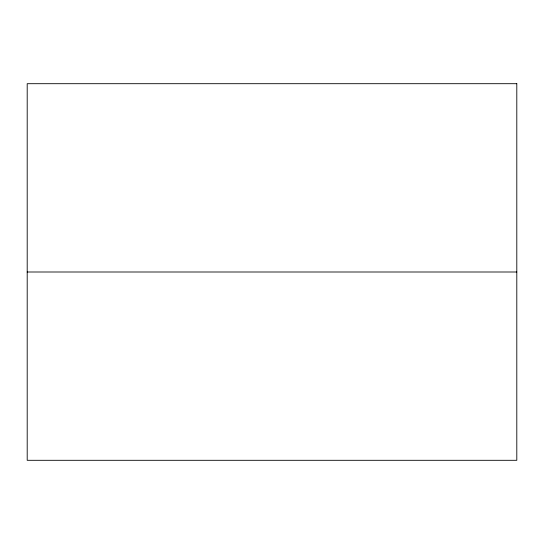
<?xml version="1.0" encoding="UTF-8"?>
<svg xmlns="http://www.w3.org/2000/svg" width="544" height="544" viewBox="0 0 544 544"><rect width="100%" height="100%" fill="white"/><g stroke="black" fill="none" stroke-linecap="round" stroke-linejoin="round"><path stroke-width="0.82" d="M27.2 272L516.8 272M516.8 83.694L27.2 83.694L27.2 460.306L516.8 460.306L516.8 83.694"/></g></svg>
